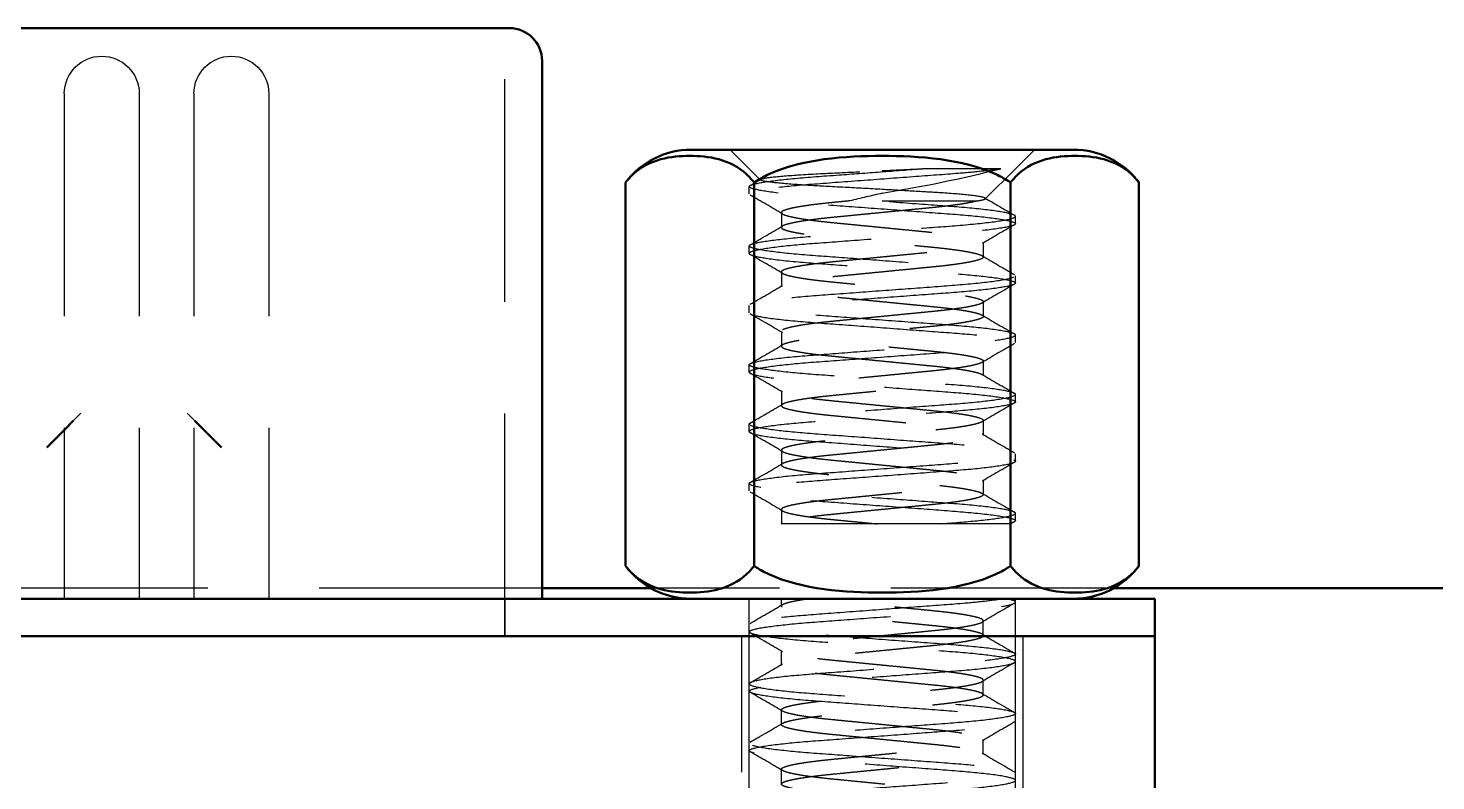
# Model space of a CAD drawing. Header units: millimetres. Extents: x 0 to 420, y 0 to 297.
# Drawn here: x 233.05 to 248.1, y 190.07 to 198.11 of the extents above; entities that cross this region are included whole.
import ezdxf

# ---------------------------------------------------------------- set-up
doc = ezdxf.new("R2010")
doc.units = ezdxf.units.MM
doc.header["$LTSCALE"] = 0.75
doc.linetypes.add('HIDDEN2', pattern=[4.7625, 3.175, -1.5875])
doc.layers.add('Hidden', color=7, linetype='HIDDEN2', lineweight=25)
doc.layers.add('Visible', color=7, linetype='Continuous', lineweight=50)

msp = doc.modelspace()

# ---------------------------------------------------------------- linework, layer by layer
at = {"layer": 'Hidden', "extrusion": (-1e-16, -1, 0)}
for p, q in [((238.146, 191.615), (238.146, 198.115)), ((233.441, 197.415), (233.441, 192.015)), ((234.241, 197.415), (234.241, 192.015)), ((234.826, 197.415), (234.826, 192.015)), ((235.626, 197.415), (235.626, 192.015)), ((240.759, 196.612), (240.555, 196.815)), ((243.603, 196.612), (243.807, 196.815)), ((240.879, 196.491), (240.759, 196.612)), ((243.448, 196.612), (242.609, 196.612)), ((243.603, 196.612), (243.281, 196.289)), ((240.759, 196.342), (240.759, 196.421)), ((241.102, 196.143), (241.102, 195.984)), ((243.603, 196.024), (243.603, 196.103)), ((240.759, 195.707), (240.759, 195.786)), ((243.26, 195.826), (243.26, 195.667)), ((241.102, 195.508), (241.102, 195.349)), ((243.603, 195.389), (243.603, 195.468)), ((240.759, 195.072), (240.759, 195.151)), ((243.26, 195.191), (243.26, 195.032)), ((241.102, 194.873), (241.102, 194.714)), ((243.603, 194.754), (243.603, 194.833)), ((240.759, 194.437), (240.759, 194.516)), ((243.26, 194.556), (243.26, 194.397)), ((241.102, 194.238), (241.102, 194.079)), ((243.603, 194.119), (243.603, 194.198)), ((233.536, 193.915), (233.619, 193.998)), ((234.836, 193.915), (234.753, 193.998)), ((240.759, 193.802), (240.759, 193.881)), ((243.26, 193.921), (243.26, 193.762)), ((241.102, 193.603), (241.102, 193.444)), ((243.603, 193.484), (243.603, 193.563)), ((243.26, 193.286), (243.26, 193.127)), ((240.759, 193.167), (240.759, 193.246)), ((241.099, 192.815), (241.116, 192.824)), ((241.102, 192.968), (241.102, 192.815)), ((243.593, 192.838), (243.554, 192.815)), ((243.603, 192.849), (243.603, 192.928)), ((242.787, 192.815), (241.099, 192.815)), ((243.519, 192.815), (242.787, 192.815)), ((238.546, 192.128), (220.826, 192.128)), ((238.546, 192.128), (220.826, 192.128)), ((244.653, 192.128), (239.708, 192.128)), ((244.653, 192.128), (239.708, 192.128)), ((238.146, 192.015), (238.146, 191.615)), ((240.759, 191.615), (240.759, 192.015)), ((241.102, 191.938), (241.102, 192.015)), ((243.603, 191.978), (243.603, 192.015)), ((243.603, 191.615), (243.603, 192.015)), ((243.26, 191.621), (243.26, 191.779)), ((240.759, 191.66), (240.759, 191.74)), ((240.681, 183.015), (240.681, 191.615)), ((240.759, 189.915), (240.759, 191.615)), ((243.603, 189.915), (243.603, 191.615)), ((243.681, 191.615), (243.681, 183.015)), ((241.102, 191.303), (241.102, 191.462)), ((243.603, 191.343), (243.603, 191.422)), ((240.759, 191.025), (240.759, 191.105)), ((243.26, 190.986), (243.26, 191.144)), ((241.102, 190.668), (241.102, 190.827)), ((243.603, 190.708), (243.603, 190.787)), ((240.759, 190.39), (240.759, 190.47)), ((243.26, 190.351), (243.26, 190.509)), ((241.102, 190.033), (241.102, 190.192)), ((243.603, 190.073), (243.603, 190.152))]:
    msp.add_line(p, q, dxfattribs=at)
at = {"layer": 'Hidden', "extrusion": (0, 0, -1)}
for centre in [(-233.841, 197.415), (-235.226, 197.415)]:
    msp.add_arc(centre, 0.4, 360, 180, dxfattribs=at)
at = {"layer": 'Hidden'}
for centre, radius, start, end in [((239.765, 211.295), 15.138, 279.1826, 284.0801), ((244.453, 185.774), 10.816, 102.127, 104.0124)]:
    msp.add_arc(centre, radius, start, end, dxfattribs=at)
for points, knots in [([(243.448, 196.612), (243.394, 196.603), (243.328, 196.594), (243.175, 196.577), (243.089, 196.569), (242.848, 196.549), (242.681, 196.538), (242.325, 196.511), (242.137, 196.497), (241.765, 196.469), (241.585, 196.456), (241.271, 196.432), (241.137, 196.419), (240.919, 196.392), (240.84, 196.377), (240.754, 196.351), (240.747, 196.34), (240.803, 196.314), (240.867, 196.301), (241.058, 196.273), (241.186, 196.259), (241.484, 196.234), (241.648, 196.222), (242.003, 196.196), (242.19, 196.182), (242.561, 196.154), (242.741, 196.141), (243.06, 196.117), (243.197, 196.104), (243.422, 196.077), (243.506, 196.063), (243.603, 196.036), (243.615, 196.025), (243.569, 195.999), (243.511, 195.986), (243.328, 195.958), (243.202, 195.944), (242.908, 195.919), (242.746, 195.907), (242.394, 195.881), (242.207, 195.867), (241.835, 195.84), (241.654, 195.826), (241.331, 195.802), (241.192, 195.79), (240.959, 195.762), (240.871, 195.748), (240.764, 195.721), (240.747, 195.71), (240.785, 195.685), (240.838, 195.671), (241.012, 195.643), (241.134, 195.629), (241.422, 195.604), (241.583, 195.592), (241.932, 195.566), (242.118, 195.553), (242.49, 195.525), (242.673, 195.511), (243, 195.487), (243.142, 195.475), (243.382, 195.448), (243.475, 195.434), (243.591, 195.407), (243.614, 195.394), (243.585, 195.37), (243.536, 195.356), (243.371, 195.329), (243.253, 195.315), (242.972, 195.289), (242.813, 195.277), (242.466, 195.252), (242.281, 195.238), (241.909, 195.21), (241.725, 195.196), (241.393, 195.172), (241.248, 195.16), (241.001, 195.133), (240.905, 195.119), (240.778, 195.092), (240.75, 195.079), (240.77, 195.055), (240.815, 195.041), (240.971, 195.014), (241.084, 195), (241.359, 194.973), (241.517, 194.962), (241.861, 194.937), (242.045, 194.923), (242.417, 194.895), (242.603, 194.881), (242.938, 194.856), (243.086, 194.845), (243.339, 194.818), (243.44, 194.804), (243.576, 194.777), (243.608, 194.764), (243.597, 194.739), (243.557, 194.726), (243.41, 194.699), (243.303, 194.685), (243.04, 194.659), (242.887, 194.648), (242.544, 194.622), (242.355, 194.608), (241.981, 194.58), (241.8, 194.567), (241.461, 194.542), (241.306, 194.53), (241.042, 194.503), (240.937, 194.489), (240.797, 194.462), (240.76, 194.449), (240.757, 194.425), (240.793, 194.412), (240.934, 194.384), (241.037, 194.37), (241.294, 194.344), (241.444, 194.333), (241.782, 194.307), (241.969, 194.294), (242.341, 194.266), (242.524, 194.252), (242.866, 194.227), (243.022, 194.215), (243.293, 194.189), (243.404, 194.175), (243.554, 194.147), (243.596, 194.134), (243.609, 194.11), (243.578, 194.097), (243.445, 194.069), (243.345, 194.055), (243.094, 194.029), (242.947, 194.017), (242.612, 193.992), (242.427, 193.979), (242.055, 193.951), (241.871, 193.937), (241.526, 193.912), (241.368, 193.9), (241.091, 193.874), (240.977, 193.86), (240.818, 193.832), (240.772, 193.819), (240.75, 193.795), (240.776, 193.782), (240.9, 193.755), (240.995, 193.741), (241.24, 193.714), (241.384, 193.702), (241.714, 193.678), (241.898, 193.664), (242.271, 193.636), (242.456, 193.622), (242.803, 193.597), (242.963, 193.585), (243.246, 193.559), (243.365, 193.545), (243.532, 193.518), (243.583, 193.504), (243.614, 193.479), (243.593, 193.467), (243.479, 193.44), (243.388, 193.426), (243.151, 193.399), (243.009, 193.387), (242.683, 193.363), (242.501, 193.349), (242.128, 193.321), (241.943, 193.308), (241.592, 193.282), (241.431, 193.27), (241.141, 193.245), (241.019, 193.23), (240.842, 193.203), (240.787, 193.189), (240.747, 193.164), (240.763, 193.153), (240.866, 193.126), (240.953, 193.111), (241.184, 193.084), (241.323, 193.072), (241.644, 193.048), (241.825, 193.034), (242.196, 193.007), (242.383, 192.993), (242.736, 192.967), (242.899, 192.955), (243.195, 192.93), (243.321, 192.916), (243.507, 192.888), (243.566, 192.874), (243.606, 192.854), (243.607, 192.847), (243.584, 192.831), (243.558, 192.823), (243.519, 192.815)], [0, 0, 0, 0, 0.035318, 0.035318, 0.06979, 0.06979, 0.124, 0.124, 0.179988, 0.179988, 0.237157, 0.237157, 0.291799, 0.291799, 0.348576, 0.348576, 0.40378, 0.40378, 0.45908, 0.45908, 0.515913, 0.515913, 0.570228, 0.570228, 0.626143, 0.626143, 0.682959, 0.682959, 0.737534, 0.737534, 0.794237, 0.794237, 0.849898, 0.849898, 0.905143, 0.905143, 0.962571, 0.962571, 1.017082, 1.017082, 1.07297, 1.07297, 1.129844, 1.129844, 1.184248, 1.184248, 1.240709, 1.240709, 1.296663, 1.296663, 1.351693, 1.351693, 1.408889, 1.408889, 1.463475, 1.463475, 1.519148, 1.519148, 1.575961, 1.575961, 1.630226, 1.630226, 1.686487, 1.686487, 1.742837, 1.742837, 1.797696, 1.797696, 1.854708, 1.854708, 1.909466, 1.909466, 1.964973, 1.964973, 2.02177, 2.02177, 2.075992, 2.075992, 2.132098, 2.132098, 2.188927, 2.188927, 2.243663, 2.243663, 2.300541, 2.300541, 2.355557, 2.355557, 2.410946, 2.410946, 2.467772, 2.467772, 2.52204, 2.52204, 2.578039, 2.578039, 2.635406, 2.635406, 2.690068, 2.690068, 2.745921, 2.745921, 2.800398, 2.800398, 2.85779, 2.85779, 2.913, 2.913, 2.968627, 2.968627, 3.025294, 3.025294, 3.079834, 3.079834, 3.136615, 3.136615, 3.192495, 3.192495, 3.246775, 3.246775, 3.303573, 3.303573, 3.358838, 3.358838, 3.414007, 3.414007, 3.470749, 3.470749, 3.525356, 3.525356, 3.58249, 3.58249, 3.638442, 3.638442, 3.692619, 3.692619, 3.749359, 3.749359, 3.804705, 3.804705, 3.859567, 3.859567, 3.916406, 3.916406, 3.971102, 3.971102, 4.027712, 4.027712, 4.083786, 4.083786, 4.137941, 4.137941, 4.194665, 4.194665, 4.250144, 4.250144, 4.304772, 4.304772, 4.361758, 4.361758, 4.416592, 4.416592, 4.472745, 4.472745, 4.528987, 4.528987, 4.583213, 4.583213, 4.639965, 4.639965, 4.695624, 4.695624, 4.750108, 4.750108, 4.807292, 4.807292, 4.862309, 4.862309, 4.918095, 4.918095, 4.974549, 4.974549, 5.028941, 5.028941, 5.085769, 5.085769, 5.141655, 5.141655, 5.196093, 5.196093, 5.253523, 5.253523, 5.308768, 5.308768, 5.342594, 5.342594, 5.377484, 5.377484, 5.377484, 5.377484]), ([(242.787, 192.815), (242.938, 192.826), (243.076, 192.837), (243.315, 192.861), (243.414, 192.874), (243.56, 192.901), (243.6, 192.915), (243.606, 192.939), (243.575, 192.951), (243.443, 192.978), (243.343, 192.992), (243.086, 193.019), (242.933, 193.031), (242.596, 193.056), (242.417, 193.07), (242.044, 193.097), (241.855, 193.111), (241.508, 193.137), (241.352, 193.148), (241.082, 193.174), (240.972, 193.188), (240.813, 193.216), (240.768, 193.23), (240.752, 193.254), (240.779, 193.266), (240.9, 193.293), (240.997, 193.307), (241.246, 193.334), (241.398, 193.346), (241.731, 193.371), (241.909, 193.384), (242.28, 193.412), (242.47, 193.426), (242.82, 193.452), (242.979, 193.463), (243.255, 193.489), (243.369, 193.503), (243.537, 193.531), (243.587, 193.544), (243.612, 193.569), (243.59, 193.581), (243.478, 193.608), (243.387, 193.622), (243.144, 193.649), (242.994, 193.662), (242.664, 193.686), (242.487, 193.699), (242.118, 193.727), (241.928, 193.741), (241.574, 193.767), (241.412, 193.779), (241.13, 193.804), (241.013, 193.818), (240.837, 193.846), (240.782, 193.859), (240.748, 193.884), (240.765, 193.896), (240.868, 193.922), (240.955, 193.936), (241.191, 193.964), (241.34, 193.977), (241.667, 194.001), (241.842, 194.014), (242.21, 194.042), (242.399, 194.056), (242.756, 194.083), (242.921, 194.094), (243.209, 194.119), (243.329, 194.133), (243.512, 194.161), (243.571, 194.174), (243.615, 194.2), (243.601, 194.211), (243.506, 194.237), (243.424, 194.251), (243.196, 194.279), (243.053, 194.292), (242.732, 194.316), (242.56, 194.329), (242.194, 194.356), (242.005, 194.37), (241.644, 194.397), (241.476, 194.409), (241.181, 194.434), (241.057, 194.447), (240.865, 194.475), (240.8, 194.489), (240.747, 194.515), (240.756, 194.526), (240.842, 194.552), (240.921, 194.566), (241.14, 194.594), (241.28, 194.607), (241.596, 194.631), (241.766, 194.644), (242.128, 194.671), (242.316, 194.685), (242.674, 194.711), (242.84, 194.723), (243.144, 194.748), (243.277, 194.762), (243.478, 194.789), (243.546, 194.803), (243.613, 194.829), (243.611, 194.84), (243.537, 194.866), (243.463, 194.88), (243.254, 194.908), (243.123, 194.921), (242.815, 194.946), (242.64, 194.958), (242.272, 194.985), (242.083, 194.999), (241.723, 195.026), (241.555, 195.038), (241.246, 195.063), (241.11, 195.076), (240.9, 195.104), (240.827, 195.118), (240.752, 195.144), (240.749, 195.155), (240.813, 195.181), (240.883, 195.195), (241.085, 195.223), (241.212, 195.236), (241.514, 195.261), (241.686, 195.273), (242.051, 195.3), (242.24, 195.314), (242.602, 195.341), (242.773, 195.353), (243.087, 195.378), (243.227, 195.391), (243.444, 195.419), (243.522, 195.433), (243.607, 195.459), (243.614, 195.47), (243.56, 195.496), (243.495, 195.51), (243.3, 195.537), (243.176, 195.551), (242.88, 195.576), (242.711, 195.588), (242.35, 195.615), (242.16, 195.629), (241.796, 195.656), (241.623, 195.669), (241.304, 195.692), (241.161, 195.706), (240.935, 195.734), (240.853, 195.747), (240.76, 195.774), (240.747, 195.785), (240.792, 195.811), (240.853, 195.825), (241.04, 195.852), (241.161, 195.866), (241.451, 195.891), (241.617, 195.903), (241.975, 195.929), (242.165, 195.943), (242.532, 195.971), (242.706, 195.984), (243.03, 196.008), (243.176, 196.021), (243.41, 196.049), (243.496, 196.062), (243.597, 196.089), (243.614, 196.1), (243.578, 196.125), (243.522, 196.139), (243.345, 196.167), (243.227, 196.181), (242.944, 196.206), (242.782, 196.217), (242.427, 196.244), (242.238, 196.258), (241.869, 196.285), (241.692, 196.299), (241.362, 196.323), (241.213, 196.336), (240.971, 196.363), (240.881, 196.377), (240.77, 196.404), (240.749, 196.416), (240.776, 196.44), (240.827, 196.454), (240.996, 196.482), (241.111, 196.496), (241.388, 196.521), (241.547, 196.533), (241.862, 196.556), (242.012, 196.567), (242.314, 196.59), (242.465, 196.601), (242.609, 196.612)], [0, 0, 0, 0, 0.050282, 0.050282, 0.10263, 0.10263, 0.159334, 0.159334, 0.213574, 0.213574, 0.269864, 0.269864, 0.325659, 0.325659, 0.380522, 0.380522, 0.437545, 0.437545, 0.491972, 0.491972, 0.547478, 0.547478, 0.604122, 0.604122, 0.658225, 0.658225, 0.714317, 0.714317, 0.770509, 0.770509, 0.825203, 0.825203, 0.882043, 0.882043, 0.936643, 0.936643, 0.991983, 0.991983, 1.048613, 1.048613, 1.102675, 1.102675, 1.158613, 1.158613, 1.215284, 1.215284, 1.269857, 1.269857, 1.326565, 1.326565, 1.381423, 1.381423, 1.436647, 1.436647, 1.493306, 1.493306, 1.547416, 1.547416, 1.603247, 1.603247, 1.660456, 1.660456, 1.714956, 1.714956, 1.771583, 1.771583, 1.826767, 1.826767, 1.881925, 1.881925, 1.938654, 1.938654, 1.99289, 1.99289, 2.048665, 2.048665, 2.105375, 2.105375, 2.159819, 2.159819, 2.216383, 2.216383, 2.272057, 2.272057, 2.327173, 2.327173, 2.384465, 2.384465, 2.438927, 2.438927, 2.494685, 2.494685, 2.551473, 2.551473, 2.605767, 2.605767, 2.661777, 2.661777, 2.715974, 2.715974, 2.772741, 2.772741, 2.828148, 2.828148, 2.882982, 2.882982, 2.939885, 2.939885, 2.994642, 2.994642, 3.051174, 3.051174, 3.107318, 3.107318, 3.161513, 3.161513, 3.218275, 3.218275, 3.273825, 3.273825, 3.328445, 3.328445, 3.385508, 3.385508, 3.440413, 3.440413, 3.496506, 3.496506, 3.552828, 3.552828, 3.607117, 3.607117, 3.663917, 3.663917, 3.719659, 3.719659, 3.774156, 3.774156, 3.831429, 3.831429, 3.886528, 3.886528, 3.942278, 3.942278, 3.998821, 3.998821, 4.053299, 4.053299, 4.110185, 4.110185, 4.166165, 4.166165, 4.22064, 4.22064, 4.278169, 4.278169, 4.333507, 4.333507, 4.389023, 4.389023, 4.445829, 4.445829, 4.500501, 4.500501, 4.557365, 4.557365, 4.61339, 4.61339, 4.667717, 4.667717, 4.724595, 4.724595, 4.780008, 4.780008, 4.835123, 4.835123, 4.892023, 4.892023, 4.946782, 4.946782, 5.003754, 5.003754, 5.059877, 5.059877, 5.114141, 5.114141, 5.170983, 5.170983, 5.226504, 5.226504, 5.281346, 5.281346, 5.326831, 5.326831, 5.372406, 5.372406, 5.372406, 5.372406]), ([(242.181, 196.39), (242.047, 196.398), (241.912, 196.405), (241.63, 196.42), (241.508, 196.426), (241.28, 196.44), (241.165, 196.449), (240.989, 196.466), (240.929, 196.475), (240.884, 196.487), (240.877, 196.49), (240.881, 196.502), (240.918, 196.511), (241.056, 196.529), (241.157, 196.537), (241.423, 196.555), (241.571, 196.562), (241.849, 196.575), (242.014, 196.583), (242.181, 196.591)], [-0.2931947, -0.2931947, -0.2931947, -0.2931947, -0.2729539, -0.2729539, -0.2490881, -0.2490881, -0.2152153, -0.2152153, -0.1815403, -0.1815403, -0.1638761, -0.1638761, -0.1274616, -0.1274616, -0.0908505, -0.0908505, -0.0503262, -0.0503262, -0.000001, -0.000001, -0.000001, -0.000001]), ([(242.181, 196.591), (242.253, 196.595), (242.325, 196.598), (242.469, 196.605), (242.54, 196.608), (242.609, 196.612)], [-0.0432802, -0.0432802, -0.0432802, -0.0432802, -0.02165021, -0.02165021, -0.00000099, -0.00000099, -0.00000099, -0.00000099]), ([(243.196, 196.268), (243.239, 196.274), (243.266, 196.281), (243.287, 196.292), (243.285, 196.298), (243.233, 196.313), (243.177, 196.322), (243.015, 196.339), (242.909, 196.348), (242.716, 196.359), (242.621, 196.365), (242.395, 196.378), (242.289, 196.384), (242.181, 196.39)], [-0.3362138, -0.3362138, -0.3362138, -0.3362138, -0.2703814, -0.2703814, -0.2118044, -0.2118044, -0.1424242, -0.1424242, -0.07128, -0.07128, -0.0324576, -0.0324576, -0.000001, -0.000001, -0.000001, -0.000001]), ([(242.181, 196.268), (242.291, 196.268), (242.401, 196.268), (242.612, 196.268), (242.711, 196.268), (242.892, 196.268), (242.972, 196.268), (243.106, 196.268), (243.159, 196.268), (243.196, 196.268)], [-0.1325912, -0.1325912, -0.1325912, -0.1325912, -0.099444, -0.099444, -0.066296, -0.066296, -0.033148, -0.033148, -0.000001, -0.000001, -0.000001, -0.000001]), ([(242.258, 188.015), (242.411, 188.026), (242.561, 188.037), (242.872, 188.06), (243.026, 188.072), (243.292, 188.098), (243.401, 188.112), (243.555, 188.139), (243.598, 188.153), (243.608, 188.177), (243.578, 188.189), (243.452, 188.216), (243.353, 188.23), (243.099, 188.258), (242.947, 188.27), (242.612, 188.294), (242.433, 188.308), (242.061, 188.335), (241.872, 188.35), (241.523, 188.376), (241.366, 188.387), (241.093, 188.413), (240.981, 188.426), (240.818, 188.454), (240.771, 188.468), (240.751, 188.492), (240.775, 188.504), (240.893, 188.531), (240.987, 188.545), (241.233, 188.572), (241.384, 188.585), (241.716, 188.609), (241.893, 188.623), (242.259, 188.65), (242.444, 188.664), (242.793, 188.69), (242.953, 188.701), (243.238, 188.727), (243.358, 188.741), (243.529, 188.768), (243.58, 188.782), (243.614, 188.807), (243.595, 188.819), (243.485, 188.846), (243.394, 188.86), (243.159, 188.887), (243.018, 188.899), (242.694, 188.923), (242.512, 188.937), (242.14, 188.965), (241.954, 188.978), (241.603, 189.005), (241.441, 189.016), (241.149, 189.041), (241.025, 189.056), (240.846, 189.083), (240.79, 189.097), (240.747, 189.122), (240.761, 189.134), (240.861, 189.16), (240.947, 189.175), (241.175, 189.202), (241.314, 189.214), (241.634, 189.238), (241.814, 189.252), (242.185, 189.279), (242.372, 189.293), (242.726, 189.32), (242.89, 189.331), (243.187, 189.356), (243.315, 189.37), (243.503, 189.398), (243.564, 189.412), (243.615, 189.437), (243.605, 189.449), (243.515, 189.475), (243.433, 189.489), (243.211, 189.517), (243.076, 189.53), (242.76, 189.554), (242.581, 189.567), (242.21, 189.594), (242.023, 189.608), (241.667, 189.635), (241.501, 189.646), (241.201, 189.671), (241.071, 189.685), (240.875, 189.713), (240.809, 189.726), (240.748, 189.752), (240.753, 189.763), (240.833, 189.79), (240.91, 189.804), (241.123, 189.831), (241.256, 189.844), (241.567, 189.869), (241.745, 189.882), (242.115, 189.909), (242.303, 189.923), (242.661, 189.95), (242.829, 189.962), (243.134, 189.986), (243.268, 190), (243.472, 190.028), (243.542, 190.041), (243.612, 190.067), (243.612, 190.078), (243.541, 190.104), (243.469, 190.119), (243.262, 190.146), (243.133, 190.159), (242.827, 190.184), (242.653, 190.196), (242.286, 190.224), (242.097, 190.238), (241.736, 190.265), (241.567, 190.277), (241.256, 190.301), (241.119, 190.315), (240.906, 190.342), (240.832, 190.356), (240.753, 190.382), (240.748, 190.393), (240.809, 190.419), (240.877, 190.433), (241.076, 190.461), (241.203, 190.474), (241.502, 190.499), (241.673, 190.511), (242.037, 190.538), (242.226, 190.552), (242.589, 190.579), (242.76, 190.592), (243.077, 190.616), (243.217, 190.629), (243.438, 190.657), (243.517, 190.671), (243.605, 190.697), (243.615, 190.708), (243.564, 190.734), (243.5, 190.748), (243.308, 190.776), (243.185, 190.789), (242.891, 190.815), (242.724, 190.826), (242.363, 190.853), (242.174, 190.867), (241.808, 190.894), (241.635, 190.907), (241.314, 190.931), (241.17, 190.944), (240.941, 190.972), (240.858, 190.986), (240.761, 191.012), (240.747, 191.024), (240.789, 191.049), (240.847, 191.063), (241.029, 191.09), (241.149, 191.104), (241.436, 191.129), (241.6, 191.141), (241.956, 191.167), (242.146, 191.181), (242.514, 191.209), (242.689, 191.222), (243.017, 191.246), (243.166, 191.259), (243.403, 191.287), (243.491, 191.301), (243.595, 191.327), (243.614, 191.339), (243.581, 191.364), (243.527, 191.378), (243.353, 191.405), (243.236, 191.419), (242.955, 191.445), (242.794, 191.456), (242.44, 191.482), (242.25, 191.496), (241.881, 191.524), (241.704, 191.537), (241.373, 191.562), (241.223, 191.574), (240.979, 191.602), (240.887, 191.616), (240.773, 191.642), (240.75, 191.654), (240.773, 191.679), (240.823, 191.693), (240.989, 191.72), (241.102, 191.734), (241.377, 191.76), (241.535, 191.771), (241.885, 191.797), (242.075, 191.811), (242.446, 191.839), (242.624, 191.852), (242.958, 191.877), (243.11, 191.889), (243.361, 191.916), (243.458, 191.93), (243.578, 191.956), (243.606, 191.968), (243.601, 191.99), (243.568, 192.002), (243.506, 192.015)], [-5.66202, -5.66202, -5.66202, -5.66202, -5.61588, -5.61588, -5.561452, -5.561452, -5.505778, -5.505778, -5.449048, -5.449048, -5.394825, -5.394825, -5.338572, -5.338572, -5.282554, -5.282554, -5.227715, -5.227715, -5.170721, -5.170721, -5.116172, -5.116172, -5.06069, -5.06069, -5.004, -5.004, -4.949871, -4.949871, -4.893796, -4.893796, -4.837341, -4.837341, -4.782651, -4.782651, -4.727167, -4.727167, -4.672639, -4.672639, -4.615643, -4.615643, -4.560803, -4.560803, -4.504819, -4.504819, -4.448563, -4.448563, -4.39434, -4.39434, -4.337616, -4.337616, -4.281937, -4.281937, -4.227523, -4.227523, -4.170314, -4.170314, -4.115277, -4.115277, -4.059629, -4.059629, -4.003148, -4.003148, -3.948729, -3.948729, -3.891915, -3.891915, -3.835995, -3.835995, -3.781595, -3.781595, -3.724127, -3.724127, -3.668848, -3.668848, -3.613424, -3.613424, -3.556678, -3.556678, -3.502062, -3.502062, -3.445266, -3.445266, -3.389299, -3.389299, -3.335039, -3.335039, -3.278229, -3.278229, -3.222872, -3.222872, -3.167841, -3.167841, -3.110998, -3.110998, -3.056294, -3.056294, -2.999423, -2.999423, -2.943354, -2.943354, -2.889152, -2.889152, -2.832375, -2.832375, -2.776907, -2.776907, -2.722143, -2.722143, -2.665172, -2.665172, -2.610351, -2.610351, -2.553969, -2.553969, -2.49775, -2.49775, -2.443516, -2.443516, -2.386729, -2.386729, -2.331099, -2.331099, -2.276518, -2.276518, -2.219369, -2.219369, -2.164384, -2.164384, -2.108408, -2.108408, -2.051995, -2.051995, -1.997634, -1.997634, -1.940792, -1.940792, -1.884953, -1.884953, -1.830459, -1.830459, -1.773084, -1.773084, -1.717888, -1.717888, -1.662219, -1.662219, -1.605569, -1.605569, -1.551045, -1.551045, -1.494269, -1.494269, -1.438408, -1.438408, -1.384122, -1.384122, -1.327328, -1.327328, -1.272083, -1.272083, -1.216884, -1.216884, -1.160165, -1.160165, -1.105577, -1.105577, -1.048389, -1.048389, -0.992462, -0.992462, -0.93829, -0.93829, -0.881558, -0.881558, -0.826238, -0.826238, -0.771354, -0.771354, -0.714545, -0.714545, -0.659875, -0.659875, -0.603216, -0.603216, -0.547173, -0.547173, -0.493034, -0.493034, -0.436324, -0.436324, -0.380878, -0.380878, -0.326238, -0.326238, -0.269286, -0.269286, -0.214486, -0.214486, -0.158294, -0.158294, -0.102089, -0.102089, -0.051195, -0.051195, -0.000001, -0.000001, -0.000001, -0.000001]), ([(243.477, 192.015), (243.431, 192.006), (243.372, 191.998), (243.233, 191.981), (243.154, 191.973), (242.925, 191.953), (242.763, 191.942), (242.412, 191.916), (242.226, 191.902), (241.854, 191.874), (241.672, 191.861), (241.347, 191.836), (241.206, 191.824), (240.97, 191.797), (240.879, 191.783), (240.768, 191.756), (240.748, 191.744), (240.781, 191.719), (240.832, 191.706), (241.001, 191.678), (241.121, 191.664), (241.405, 191.638), (241.565, 191.627), (241.913, 191.601), (242.098, 191.587), (242.471, 191.559), (242.654, 191.546), (242.984, 191.521), (243.128, 191.509), (243.371, 191.482), (243.466, 191.468), (243.587, 191.441), (243.613, 191.429), (243.589, 191.404), (243.542, 191.391), (243.381, 191.363), (243.266, 191.349), (242.988, 191.323), (242.83, 191.312), (242.484, 191.286), (242.3, 191.272), (241.928, 191.245), (241.743, 191.231), (241.409, 191.206), (241.262, 191.194), (241.013, 191.168), (240.914, 191.154), (240.782, 191.126), (240.752, 191.113), (240.767, 191.089), (240.809, 191.076), (240.962, 191.048), (241.073, 191.034), (241.345, 191.008), (241.501, 190.996), (241.844, 190.971), (242.027, 190.957), (242.399, 190.93), (242.586, 190.916), (242.923, 190.891), (243.072, 190.879), (243.328, 190.853), (243.431, 190.839), (243.571, 190.811), (243.606, 190.798), (243.601, 190.774), (243.563, 190.761), (243.421, 190.734), (243.315, 190.72), (243.05, 190.693), (242.895, 190.682), (242.556, 190.656), (242.374, 190.643), (242.001, 190.615), (241.812, 190.601), (241.469, 190.575), (241.317, 190.564), (241.055, 190.538), (240.948, 190.524), (240.8, 190.496), (240.761, 190.483), (240.757, 190.459), (240.789, 190.446), (240.922, 190.419), (241.024, 190.405), (241.282, 190.378), (241.435, 190.366), (241.772, 190.341), (241.952, 190.328), (242.325, 190.3), (242.514, 190.286), (242.861, 190.26), (243.016, 190.249), (243.284, 190.223), (243.394, 190.209), (243.551, 190.182), (243.595, 190.168), (243.609, 190.144), (243.581, 190.132), (243.458, 190.105), (243.361, 190.091), (243.109, 190.063), (242.958, 190.051), (242.624, 190.026), (242.445, 190.013), (242.074, 189.985), (241.885, 189.971), (241.534, 189.945), (241.376, 189.934), (241.102, 189.908), (240.988, 189.895), (240.823, 189.867), (240.773, 189.853), (240.75, 189.829), (240.773, 189.817), (240.887, 189.79), (240.979, 189.776), (241.224, 189.748), (241.374, 189.736), (241.705, 189.711), (241.881, 189.698), (242.251, 189.671), (242.441, 189.657), (242.794, 189.63), (242.955, 189.619), (243.236, 189.593), (243.353, 189.58), (243.527, 189.552), (243.581, 189.538), (243.614, 189.513), (243.595, 189.502), (243.49, 189.475), (243.403, 189.461), (243.165, 189.434), (243.017, 189.421), (242.689, 189.396), (242.513, 189.383), (242.145, 189.356), (241.956, 189.342), (241.599, 189.315), (241.435, 189.304), (241.148, 189.278), (241.029, 189.265), (240.847, 189.237), (240.789, 189.223), (240.747, 189.198), (240.761, 189.187), (240.858, 189.16), (240.942, 189.146), (241.171, 189.119), (241.314, 189.105), (241.636, 189.081), (241.809, 189.069), (242.175, 189.041), (242.364, 189.027), (242.724, 189), (242.892, 188.989), (243.185, 188.964), (243.309, 188.95), (243.5, 188.922), (243.564, 188.908), (243.615, 188.883), (243.605, 188.872), (243.517, 188.845), (243.438, 188.831), (243.217, 188.804), (243.076, 188.79), (242.753, 188.766), (242.573, 188.753), (242.203, 188.725), (242.015, 188.711), (241.66, 188.685), (241.495, 188.673), (241.195, 188.648), (241.066, 188.634), (240.871, 188.607), (240.807, 188.593), (240.748, 188.567), (240.753, 188.556), (240.835, 188.53), (240.913, 188.516), (241.129, 188.488), (241.262, 188.475), (241.574, 188.451), (241.753, 188.438), (242.123, 188.41), (242.311, 188.396), (242.669, 188.37), (242.836, 188.358), (243.14, 188.333), (243.273, 188.319), (243.476, 188.292), (243.545, 188.278), (243.612, 188.252), (243.611, 188.241), (243.539, 188.215), (243.465, 188.201), (243.257, 188.173), (243.127, 188.16), (242.82, 188.135), (242.645, 188.123), (242.277, 188.096), (242.088, 188.082), (241.728, 188.055), (241.559, 188.043), (241.343, 188.026), (241.281, 188.02), (241.224, 188.015)], [-9.324967, -9.324967, -9.324967, -9.324967, -9.290712, -9.290712, -9.257025, -9.257025, -9.202444, -9.202444, -9.146628, -9.146628, -9.089746, -9.089746, -9.035382, -9.035382, -8.978985, -8.978985, -8.922792, -8.922792, -8.867812, -8.867812, -8.810672, -8.810672, -8.755964, -8.755964, -8.700338, -8.700338, -8.643493, -8.643493, -8.589219, -8.589219, -8.532999, -8.532999, -8.476363, -8.476363, -8.421529, -8.421529, -8.364548, -8.364548, -8.309621, -8.309621, -8.254137, -8.254137, -8.197285, -8.197285, -8.143006, -8.143006, -8.086916, -8.086916, -8.029767, -8.029767, -7.975031, -7.975031, -7.918157, -7.918157, -7.862935, -7.862935, -7.807542, -7.807542, -7.75064, -7.75064, -7.696271, -7.696271, -7.640264, -7.640264, -7.583377, -7.583377, -7.528716, -7.528716, -7.471924, -7.471924, -7.416264, -7.416264, -7.360934, -7.360934, -7.303416, -7.303416, -7.248868, -7.248868, -7.192896, -7.192896, -7.135964, -7.135964, -7.081484, -7.081484, -7.024941, -7.024941, -6.969009, -6.969009, -6.913903, -6.913903, -6.856626, -6.856626, -6.802022, -6.802022, -6.746272, -6.746272, -6.68941, -6.68941, -6.635087, -6.635087, -6.578752, -6.578752, -6.522442, -6.522442, -6.467515, -6.467515, -6.410431, -6.410431, -6.355673, -6.355673, -6.300098, -6.300098, -6.24326, -6.24326, -6.188999, -6.188999, -6.132827, -6.132827, -6.07605, -6.07605, -6.021255, -6.021255, -5.964315, -5.964315, -5.909313, -5.909313, -5.853866, -5.853866, -5.797008, -5.797008, -5.742715, -5.742715, -5.68666, -5.68666, -5.629354, -5.629354, -5.574642, -5.574642, -5.517794, -5.517794, -5.462478, -5.462478, -5.407107, -5.407107, -5.350187, -5.350187, -5.295781, -5.295781, -5.239794, -5.239794, -5.182891, -5.182891, -5.128243, -5.128243, -5.071466, -5.071466, -5.01568, -5.01568, -4.960359, -4.960359, -4.902854, -4.902854, -4.848242, -4.848242, -4.792278, -4.792278, -4.735311, -4.735311, -4.678386, -4.678386, -4.62232, -4.62232, -4.567926, -4.567926, -4.510986, -4.510986, -4.455534, -4.455534, -4.40032, -4.40032, -4.343382, -4.343382, -4.288586, -4.288586, -4.23148, -4.23148, -4.175323, -4.175323, -4.121005, -4.121005, -4.064107, -4.064107, -4.008555, -4.008555, -3.953625, -3.953625, -3.896571, -3.896571, -3.841669, -3.841669, -3.785066, -3.785066, -3.72877, -3.72877, -3.674441, -3.674441, -3.650976, -3.650976, -3.650976, -3.650976])]:
    msp.add_open_spline(points, degree=3, knots=knots, dxfattribs=at)
for points in [[(240.768, 196.432), (240.806, 196.454), (240.844, 196.476), (240.882, 196.498)], [(241.116, 196.128), (241, 196.196), (240.884, 196.263), (240.768, 196.33)], [(243.277, 196.299), (243.383, 196.237), (243.488, 196.176), (243.593, 196.115)], [(240.768, 195.797), (240.884, 195.864), (241, 195.932), (241.116, 195.999)], [(243.593, 196.013), (243.478, 195.946), (243.362, 195.878), (243.246, 195.811)], [(241.116, 195.493), (241, 195.561), (240.884, 195.628), (240.768, 195.695)], [(243.246, 195.682), (243.362, 195.614), (243.478, 195.547), (243.593, 195.48)], [(243.593, 195.378), (243.478, 195.311), (243.362, 195.243), (243.246, 195.176)], [(240.768, 195.162), (240.884, 195.229), (241, 195.297), (241.116, 195.364)], [(241.116, 194.858), (241, 194.926), (240.884, 194.993), (240.768, 195.06)], [(243.246, 195.047), (243.362, 194.979), (243.478, 194.912), (243.593, 194.845)], [(240.768, 194.527), (240.884, 194.594), (241, 194.662), (241.116, 194.729)], [(243.593, 194.743), (243.478, 194.676), (243.362, 194.608), (243.246, 194.541)], [(241.116, 194.223), (241, 194.291), (240.884, 194.358), (240.768, 194.425)], [(243.246, 194.412), (243.362, 194.344), (243.478, 194.277), (243.593, 194.21)], [(240.768, 193.892), (240.884, 193.959), (241, 194.027), (241.116, 194.094)], [(243.593, 194.108), (243.478, 194.041), (243.362, 193.973), (243.246, 193.906)], [(241.116, 193.588), (241, 193.656), (240.884, 193.723), (240.768, 193.79)], [(243.246, 193.777), (243.362, 193.709), (243.478, 193.642), (243.593, 193.575)], [(240.768, 193.257), (240.884, 193.324), (241, 193.392), (241.116, 193.459)], [(243.593, 193.473), (243.478, 193.406), (243.362, 193.338), (243.246, 193.271)], [(241.116, 192.953), (241, 193.021), (240.884, 193.088), (240.768, 193.155)], [(243.246, 193.142), (243.362, 193.074), (243.478, 193.007), (243.593, 192.94)], [(243.554, 192.815), (243.554, 192.815), (243.542, 192.815), (243.519, 192.815)], [(240.768, 191.751), (240.884, 191.818), (241, 191.886), (241.116, 191.953)], [(243.593, 191.967), (243.478, 191.899), (243.362, 191.832), (243.246, 191.764)], [(241.116, 191.447), (241, 191.514), (240.884, 191.582), (240.768, 191.649)], [(243.246, 191.636), (243.362, 191.568), (243.478, 191.501), (243.593, 191.433)], [(240.768, 191.116), (240.884, 191.183), (241, 191.251), (241.116, 191.318)], [(243.593, 191.332), (243.478, 191.264), (243.362, 191.197), (243.246, 191.129)], [(241.116, 190.812), (241, 190.879), (240.884, 190.947), (240.768, 191.014)], [(243.246, 191.001), (243.362, 190.933), (243.478, 190.866), (243.593, 190.798)], [(240.768, 190.481), (240.884, 190.548), (241, 190.616), (241.116, 190.683)], [(243.593, 190.697), (243.478, 190.629), (243.362, 190.562), (243.246, 190.494)], [(241.116, 190.177), (241, 190.244), (240.884, 190.312), (240.768, 190.379)], [(243.246, 190.366), (243.362, 190.298), (243.478, 190.231), (243.593, 190.163)]]:
    msp.add_open_spline(points, degree=3, dxfattribs=at)
for points, weights, knots in [([(243.196, 196.268), (243.063, 196.23), (242.72, 196.196), (242.181, 196.143), (241.642, 196.09), (241.102, 196.037), (241.102, 195.984), (241.102, 195.931), (241.642, 195.879), (242.181, 195.826), (242.72, 195.773), (243.26, 195.72), (243.26, 195.667), (243.26, 195.614), (242.72, 195.561), (242.181, 195.508), (241.642, 195.455), (241.102, 195.402), (241.102, 195.349), (241.102, 195.296), (241.642, 195.244), (242.181, 195.191), (242.72, 195.138), (243.26, 195.085), (243.26, 195.032), (243.26, 194.979), (242.72, 194.926), (242.181, 194.873), (241.642, 194.82), (241.102, 194.767), (241.102, 194.714), (241.102, 194.661), (241.642, 194.609), (242.181, 194.556), (242.72, 194.503), (243.26, 194.45), (243.26, 194.397), (243.26, 194.344), (242.72, 194.291), (242.181, 194.238), (241.642, 194.185), (241.102, 194.132), (241.102, 194.079), (241.102, 194.026), (241.642, 193.974), (242.181, 193.921), (242.72, 193.868), (243.26, 193.815), (243.26, 193.762), (243.26, 193.709), (242.72, 193.656), (242.181, 193.603), (241.642, 193.55), (241.102, 193.497), (241.102, 193.444), (241.102, 193.391), (241.642, 193.339), (242.181, 193.286), (242.72, 193.233), (243.26, 193.18), (243.26, 193.127), (243.26, 193.074), (242.72, 193.021), (242.181, 192.968), (241.642, 192.915), (241.138, 192.866), (241.104, 192.815)], [0.940574822065, 0.910505680802, 1, 0.866025403784, 1, 0.866025403784, 1, 0.866025403784, 1, 0.866025403784, 1, 0.866025403784, 1, 0.866025403784, 1, 0.866025403784, 1, 0.866025403784, 1, 0.866025403784, 1, 0.866025403784, 1, 0.866025403784, 1, 0.866025403784, 1, 0.866025403784, 1, 0.866025403784, 1, 0.866025403784, 1, 0.866025403784, 1, 0.866025403784, 1, 0.866025403784, 1, 0.866025403784, 1, 0.866025403784, 1, 0.866025403784, 1, 0.866025403784, 1, 0.866025403784, 1, 0.866025403784, 1, 0.866025403784, 1, 0.866025403784, 1, 0.866025403784, 1, 0.866025403784, 1, 0.866025403784, 1, 0.866025403784, 1, 0.866025403784, 1, 0.873717979399, 0.985498235939], [0.0972084, 0.0972084, 0.0972084, 0.1041667, 0.1041667, 0.1145833, 0.1145833, 0.125, 0.125, 0.1354167, 0.1354167, 0.1458333, 0.1458333, 0.15625, 0.15625, 0.1666667, 0.1666667, 0.1770833, 0.1770833, 0.1875, 0.1875, 0.1979167, 0.1979167, 0.2083333, 0.2083333, 0.21875, 0.21875, 0.2291667, 0.2291667, 0.2395833, 0.2395833, 0.25, 0.25, 0.2604167, 0.2604167, 0.2708333, 0.2708333, 0.28125, 0.28125, 0.2916667, 0.2916667, 0.3020833, 0.3020833, 0.3125, 0.3125, 0.3229167, 0.3229167, 0.3333333, 0.3333333, 0.34375, 0.34375, 0.3541667, 0.3541667, 0.3645833, 0.3645833, 0.375, 0.375, 0.3854167, 0.3854167, 0.3958333, 0.3958333, 0.40625, 0.40625, 0.4166667, 0.4166667, 0.4270833, 0.4270833, 0.4369019, 0.4369019, 0.4369019]), ([(241.834, 196.268), (241.734, 196.258), (241.642, 196.249), (241.102, 196.196), (241.102, 196.143), (241.102, 196.09), (241.642, 196.037), (242.181, 195.984), (242.72, 195.931), (243.26, 195.879), (243.26, 195.826), (243.26, 195.773), (242.72, 195.72), (242.181, 195.667), (241.642, 195.614), (241.102, 195.561), (241.102, 195.508), (241.102, 195.455), (241.642, 195.402), (242.181, 195.349), (242.72, 195.296), (243.26, 195.244), (243.26, 195.191), (243.26, 195.138), (242.72, 195.085), (242.181, 195.032), (241.642, 194.979), (241.102, 194.926), (241.102, 194.873), (241.102, 194.82), (241.642, 194.767), (242.181, 194.714), (242.72, 194.661), (243.26, 194.609), (243.26, 194.556), (243.26, 194.503), (242.72, 194.45), (242.181, 194.397), (241.642, 194.344), (241.102, 194.291), (241.102, 194.238), (241.102, 194.185), (241.642, 194.132), (242.181, 194.079), (242.72, 194.026), (243.26, 193.974), (243.26, 193.921), (243.26, 193.868), (242.72, 193.815), (242.181, 193.762), (241.642, 193.709), (241.102, 193.656), (241.102, 193.603), (241.102, 193.55), (241.642, 193.497), (242.181, 193.444), (242.72, 193.391), (243.26, 193.339), (243.26, 193.286), (243.26, 193.233), (242.72, 193.18), (242.181, 193.127), (241.642, 193.074), (241.102, 193.021), (241.102, 192.968), (241.102, 192.915), (241.642, 192.862), (241.867, 192.84), (242.126, 192.815)], [0.958435398186, 0.974280095017, 1, 0.866025403784, 1, 0.866025403784, 1, 0.866025403784, 1, 0.866025403784, 1, 0.866025403784, 1, 0.866025403784, 1, 0.866025403784, 1, 0.866025403784, 1, 0.866025403784, 1, 0.866025403784, 1, 0.866025403784, 1, 0.866025403784, 1, 0.866025403784, 1, 0.866025403784, 1, 0.866025403784, 1, 0.866025403784, 1, 0.866025403784, 1, 0.866025403784, 1, 0.866025403784, 1, 0.866025403784, 1, 0.866025403784, 1, 0.866025403784, 1, 0.866025403784, 1, 0.866025403784, 1, 0.866025403784, 1, 0.866025403784, 1, 0.866025403784, 1, 0.866025403784, 1, 0.866025403784, 1, 0.866025403784, 1, 0.866025403784, 1, 0.866025403784, 1, 0.939380017538, 0.933617931685], [0.1125836, 0.1125836, 0.1125836, 0.1145833, 0.1145833, 0.125, 0.125, 0.1354167, 0.1354167, 0.1458333, 0.1458333, 0.15625, 0.15625, 0.1666667, 0.1666667, 0.1770833, 0.1770833, 0.1875, 0.1875, 0.1979167, 0.1979167, 0.2083333, 0.2083333, 0.21875, 0.21875, 0.2291667, 0.2291667, 0.2395833, 0.2395833, 0.25, 0.25, 0.2604167, 0.2604167, 0.2708333, 0.2708333, 0.28125, 0.28125, 0.2916667, 0.2916667, 0.3020833, 0.3020833, 0.3125, 0.3125, 0.3229167, 0.3229167, 0.3333333, 0.3333333, 0.34375, 0.34375, 0.3541667, 0.3541667, 0.3645833, 0.3645833, 0.375, 0.375, 0.3854167, 0.3854167, 0.3958333, 0.3958333, 0.40625, 0.40625, 0.4166667, 0.4166667, 0.4270833, 0.4270833, 0.4375, 0.4375, 0.4479167, 0.4479167, 0.4526299, 0.4526299, 0.4526299]), ([(243.26, 187.811), (243.26, 187.864), (242.72, 187.916), (242.181, 187.969), (241.642, 188.022), (241.102, 188.075), (241.102, 188.128), (241.102, 188.181), (241.642, 188.234), (242.181, 188.287), (242.72, 188.34), (243.26, 188.393), (243.26, 188.446), (243.26, 188.499), (242.72, 188.551), (242.181, 188.604), (241.642, 188.657), (241.102, 188.71), (241.102, 188.763), (241.102, 188.816), (241.642, 188.869), (242.181, 188.922), (242.72, 188.975), (243.26, 189.028), (243.26, 189.081), (243.26, 189.134), (242.72, 189.186), (242.181, 189.239), (241.642, 189.292), (241.102, 189.345), (241.102, 189.398), (241.102, 189.451), (241.642, 189.504), (242.181, 189.557), (242.72, 189.61), (243.26, 189.663), (243.26, 189.716), (243.26, 189.769), (242.72, 189.821), (242.181, 189.874), (241.642, 189.927), (241.102, 189.98), (241.102, 190.033), (241.102, 190.086), (241.642, 190.139), (242.181, 190.192), (242.72, 190.245), (243.26, 190.298), (243.26, 190.351), (243.26, 190.404), (242.72, 190.456), (242.181, 190.509), (241.642, 190.562), (241.102, 190.615), (241.102, 190.668), (241.102, 190.721), (241.642, 190.774), (242.181, 190.827), (242.72, 190.88), (243.26, 190.933), (243.26, 190.986), (243.26, 191.039), (242.72, 191.091), (242.181, 191.144), (241.642, 191.197), (241.102, 191.25), (241.102, 191.303), (241.102, 191.356), (241.642, 191.409), (242.181, 191.462), (242.72, 191.515), (243.26, 191.568), (243.26, 191.621), (243.26, 191.674), (242.72, 191.726), (242.181, 191.779), (241.642, 191.832), (241.102, 191.885), (241.102, 191.938), (241.102, 191.974), (241.392, 192.015)], [1, 0.866025403784, 1, 0.866025403784, 1, 0.866025403784, 1, 0.866025403784, 1, 0.866025403784, 1, 0.866025403784, 1, 0.866025403784, 1, 0.866025403784, 1, 0.866025403784, 1, 0.866025403784, 1, 0.866025403784, 1, 0.866025403784, 1, 0.866025403784, 1, 0.866025403784, 1, 0.866025403784, 1, 0.866025403784, 1, 0.866025403784, 1, 0.866025403784, 1, 0.866025403784, 1, 0.866025403784, 1, 0.866025403784, 1, 0.866025403784, 1, 0.866025403784, 1, 0.866025403784, 1, 0.866025403784, 1, 0.866025403784, 1, 0.866025403784, 1, 0.866025403784, 1, 0.866025403784, 1, 0.866025403784, 1, 0.866025403784, 1, 0.866025403784, 1, 0.866025403784, 1, 0.866025403784, 1, 0.866025403784, 1, 0.866025403784, 1, 0.866025403784, 1, 0.866025403784, 1, 0.866025403784, 1, 0.904604290732, 0.945060326553], [0.3125, 0.3125, 0.3125, 0.3229167, 0.3229167, 0.3333333, 0.3333333, 0.34375, 0.34375, 0.3541667, 0.3541667, 0.3645833, 0.3645833, 0.375, 0.375, 0.3854167, 0.3854167, 0.3958333, 0.3958333, 0.40625, 0.40625, 0.4166667, 0.4166667, 0.4270833, 0.4270833, 0.4375, 0.4375, 0.4479167, 0.4479167, 0.4583333, 0.4583333, 0.46875, 0.46875, 0.4791667, 0.4791667, 0.4895833, 0.4895833, 0.5, 0.5, 0.5104167, 0.5104167, 0.5208333, 0.5208333, 0.53125, 0.53125, 0.5416667, 0.5416667, 0.5520833, 0.5520833, 0.5625, 0.5625, 0.5729167, 0.5729167, 0.5833333, 0.5833333, 0.59375, 0.59375, 0.6041667, 0.6041667, 0.6145833, 0.6145833, 0.625, 0.625, 0.6354167, 0.6354167, 0.6458333, 0.6458333, 0.65625, 0.65625, 0.6666667, 0.6666667, 0.6770833, 0.6770833, 0.6875, 0.6875, 0.6979167, 0.6979167, 0.7083333, 0.7083333, 0.71875, 0.71875, 0.7261671, 0.7261671, 0.7261671]), ([(243.246, 187.954), (243.26, 187.962), (243.26, 187.969), (243.26, 188.022), (242.72, 188.075), (242.181, 188.128), (241.642, 188.181), (241.102, 188.234), (241.102, 188.287), (241.102, 188.34), (241.642, 188.393), (242.181, 188.446), (242.72, 188.499), (243.26, 188.551), (243.26, 188.604), (243.26, 188.657), (242.72, 188.71), (242.181, 188.763), (241.642, 188.816), (241.102, 188.869), (241.102, 188.922), (241.102, 188.975), (241.642, 189.028), (242.181, 189.081), (242.72, 189.134), (243.26, 189.186), (243.26, 189.239), (243.26, 189.292), (242.72, 189.345), (242.181, 189.398), (241.642, 189.451), (241.102, 189.504), (241.102, 189.557), (241.102, 189.61), (241.642, 189.663), (242.181, 189.716), (242.72, 189.769), (243.26, 189.821), (243.26, 189.874), (243.26, 189.927), (242.72, 189.98), (242.181, 190.033), (241.642, 190.086), (241.102, 190.139), (241.102, 190.192), (241.102, 190.245), (241.642, 190.298), (242.181, 190.351), (242.72, 190.404), (243.26, 190.456), (243.26, 190.509), (243.26, 190.562), (242.72, 190.615), (242.181, 190.668), (241.642, 190.721), (241.102, 190.774), (241.102, 190.827), (241.102, 190.88), (241.642, 190.933), (242.181, 190.986), (242.72, 191.039), (243.26, 191.091), (243.26, 191.144), (243.26, 191.197), (242.72, 191.25), (242.181, 191.303), (241.642, 191.356), (241.102, 191.409), (241.102, 191.462), (241.102, 191.515), (241.642, 191.568), (242.181, 191.621), (242.72, 191.674), (243.26, 191.726), (243.26, 191.779), (243.26, 191.832), (242.72, 191.885), (242.181, 191.938), (241.642, 191.991), (241.527, 192.002), (241.432, 192.015)], [0.96501326851, 0.979312070091, 1, 0.866025403784, 1, 0.866025403784, 1, 0.866025403784, 1, 0.866025403784, 1, 0.866025403784, 1, 0.866025403784, 1, 0.866025403784, 1, 0.866025403784, 1, 0.866025403784, 1, 0.866025403784, 1, 0.866025403784, 1, 0.866025403784, 1, 0.866025403784, 1, 0.866025403784, 1, 0.866025403784, 1, 0.866025403784, 1, 0.866025403784, 1, 0.866025403784, 1, 0.866025403784, 1, 0.866025403784, 1, 0.866025403784, 1, 0.866025403784, 1, 0.866025403784, 1, 0.866025403784, 1, 0.866025403784, 1, 0.866025403784, 1, 0.866025403784, 1, 0.866025403784, 1, 0.866025403784, 1, 0.866025403784, 1, 0.866025403784, 1, 0.866025403784, 1, 0.866025403784, 1, 0.866025403784, 1, 0.866025403784, 1, 0.866025403784, 1, 0.866025403784, 1, 0.866025403784, 1, 0.968146923617, 0.951440278031], [0.3108915, 0.3108915, 0.3108915, 0.3125, 0.3125, 0.3229167, 0.3229167, 0.3333333, 0.3333333, 0.34375, 0.34375, 0.3541667, 0.3541667, 0.3645833, 0.3645833, 0.375, 0.375, 0.3854167, 0.3854167, 0.3958333, 0.3958333, 0.40625, 0.40625, 0.4166667, 0.4166667, 0.4270833, 0.4270833, 0.4375, 0.4375, 0.4479167, 0.4479167, 0.4583333, 0.4583333, 0.46875, 0.46875, 0.4791667, 0.4791667, 0.4895833, 0.4895833, 0.5, 0.5, 0.5104167, 0.5104167, 0.5208333, 0.5208333, 0.53125, 0.53125, 0.5416667, 0.5416667, 0.5520833, 0.5520833, 0.5625, 0.5625, 0.5729167, 0.5729167, 0.5833333, 0.5833333, 0.59375, 0.59375, 0.6041667, 0.6041667, 0.6145833, 0.6145833, 0.625, 0.625, 0.6354167, 0.6354167, 0.6458333, 0.6458333, 0.65625, 0.65625, 0.6666667, 0.6666667, 0.6770833, 0.6770833, 0.6875, 0.6875, 0.6979167, 0.6979167, 0.7083333, 0.7083333, 0.7108099, 0.7108099, 0.7108099])]:
    msp.add_rational_spline(points, weights, degree=2, knots=knots, dxfattribs=at)
at = {"layer": 'Visible', "extrusion": (-1e-16, -1, 0)}
for p, q in [((222.826, 198.115), (236.546, 198.115)), ((238.196, 198.115), (236.546, 198.115)), ((238.546, 197.765), (238.546, 192.015)), ((244.223, 196.815), (240.138, 196.815)), ((239.438, 196.465), (239.438, 192.365)), ((240.81, 196.465), (240.81, 192.365)), ((243.552, 196.465), (243.552, 192.365)), ((244.923, 196.465), (244.923, 192.365)), ((233.442, 193.82), (233.536, 193.915)), ((234.93, 193.82), (234.836, 193.915)), ((233.442, 193.82), (233.253, 193.632)), ((234.93, 193.82), (235.119, 193.632)), ((239.708, 192.128), (238.546, 192.128)), ((239.708, 192.128), (238.546, 192.128)), ((249.886, 192.128), (244.653, 192.128)), ((249.886, 192.128), (244.653, 192.128)), ((215.281, 192.015), (244.091, 192.015)), ((245.091, 192.015), (244.091, 192.015)), ((245.091, 192.015), (245.091, 191.615)), ((215.281, 191.615), (244.091, 191.615)), ((215.281, 191.615), (244.091, 191.615)), ((245.091, 191.615), (244.091, 191.615)), ((245.091, 191.615), (244.091, 191.615)), ((245.091, 191.615), (245.091, 188.915))]:
    msp.add_line(p, q, dxfattribs=at)
at = {"layer": 'Visible', "extrusion": (0, 0, -1)}
for centre, radius, start, end in [((-238.196, 197.765), 0.35, 90, 180), ((-240.138, 195.94), 0.875, 36.8699, 90), ((-244.223, 195.94), 0.875, 90, 143.1301), ((-240.138, 192.89), 0.875, 270, 323.1301), ((-244.223, 192.89), 0.875, 216.8699, 270)]:
    msp.add_arc(centre, radius, start, end, dxfattribs=at)
at = {"layer": 'Visible'}
for points, knots in [([(240.81, 196.465), (240.784, 196.498), (240.757, 196.529), (240.553, 196.717), (240.32, 196.749), (239.929, 196.749), (239.695, 196.717), (239.492, 196.529), (239.464, 196.498), (239.438, 196.465)], [-0.5239893, -0.5239893, -0.5239893, -0.5239893, -0.5069652, -0.5069652, -0.3897115, -0.3897115, -0.2724577, -0.2724577, -0.2554337, -0.2554337, -0.2554337, -0.2554337]), ([(243.552, 196.465), (243.5, 196.498), (243.446, 196.529), (243.04, 196.717), (242.572, 196.749), (241.79, 196.749), (241.322, 196.717), (240.916, 196.529), (240.862, 196.498), (240.81, 196.465)], [0.2554337, 0.2554337, 0.2554337, 0.2554337, 0.2724577, 0.2724577, 0.3897115, 0.3897115, 0.5069652, 0.5069652, 0.5239893, 0.5239893, 0.5239893, 0.5239893]), ([(244.923, 196.465), (244.897, 196.498), (244.87, 196.529), (244.667, 196.717), (244.433, 196.749), (244.042, 196.749), (243.808, 196.717), (243.605, 196.529), (243.578, 196.498), (243.552, 196.465)], [0.2554337, 0.2554337, 0.2554337, 0.2554337, 0.2724577, 0.2724577, 0.3897115, 0.3897115, 0.5069652, 0.5069652, 0.5239893, 0.5239893, 0.5239893, 0.5239893]), ([(239.438, 192.365), (239.464, 192.331), (239.492, 192.301), (239.695, 192.113), (239.929, 192.08), (240.124, 192.08), (240.32, 192.08), (240.553, 192.113), (240.757, 192.301), (240.784, 192.331), (240.81, 192.365)], [0.6451452, 0.6451452, 0.6451452, 0.6451452, 0.6621692, 0.6621692, 0.779423, 0.779423, 0.779423, 0.8966767, 0.8966767, 0.9137008, 0.9137008, 0.9137008, 0.9137008]), ([(240.81, 192.365), (240.862, 192.331), (240.916, 192.301), (241.322, 192.113), (241.79, 192.08), (242.181, 192.08), (242.572, 192.08), (243.04, 192.113), (243.446, 192.301), (243.5, 192.331), (243.552, 192.365)], [0.6451452, 0.6451452, 0.6451452, 0.6451452, 0.6621692, 0.6621692, 0.779423, 0.779423, 0.779423, 0.8966767, 0.8966767, 0.9137008, 0.9137008, 0.9137008, 0.9137008]), ([(243.552, 192.365), (243.578, 192.331), (243.605, 192.301), (243.808, 192.113), (244.042, 192.08), (244.238, 192.08), (244.433, 192.08), (244.667, 192.113), (244.87, 192.301), (244.897, 192.331), (244.923, 192.365)], [0.6451452, 0.6451452, 0.6451452, 0.6451452, 0.6621692, 0.6621692, 0.779423, 0.779423, 0.779423, 0.8966767, 0.8966767, 0.9137008, 0.9137008, 0.9137008, 0.9137008])]:
    msp.add_open_spline(points, degree=3, knots=knots, dxfattribs=at)

doc.saveas('drawing.dxf')
